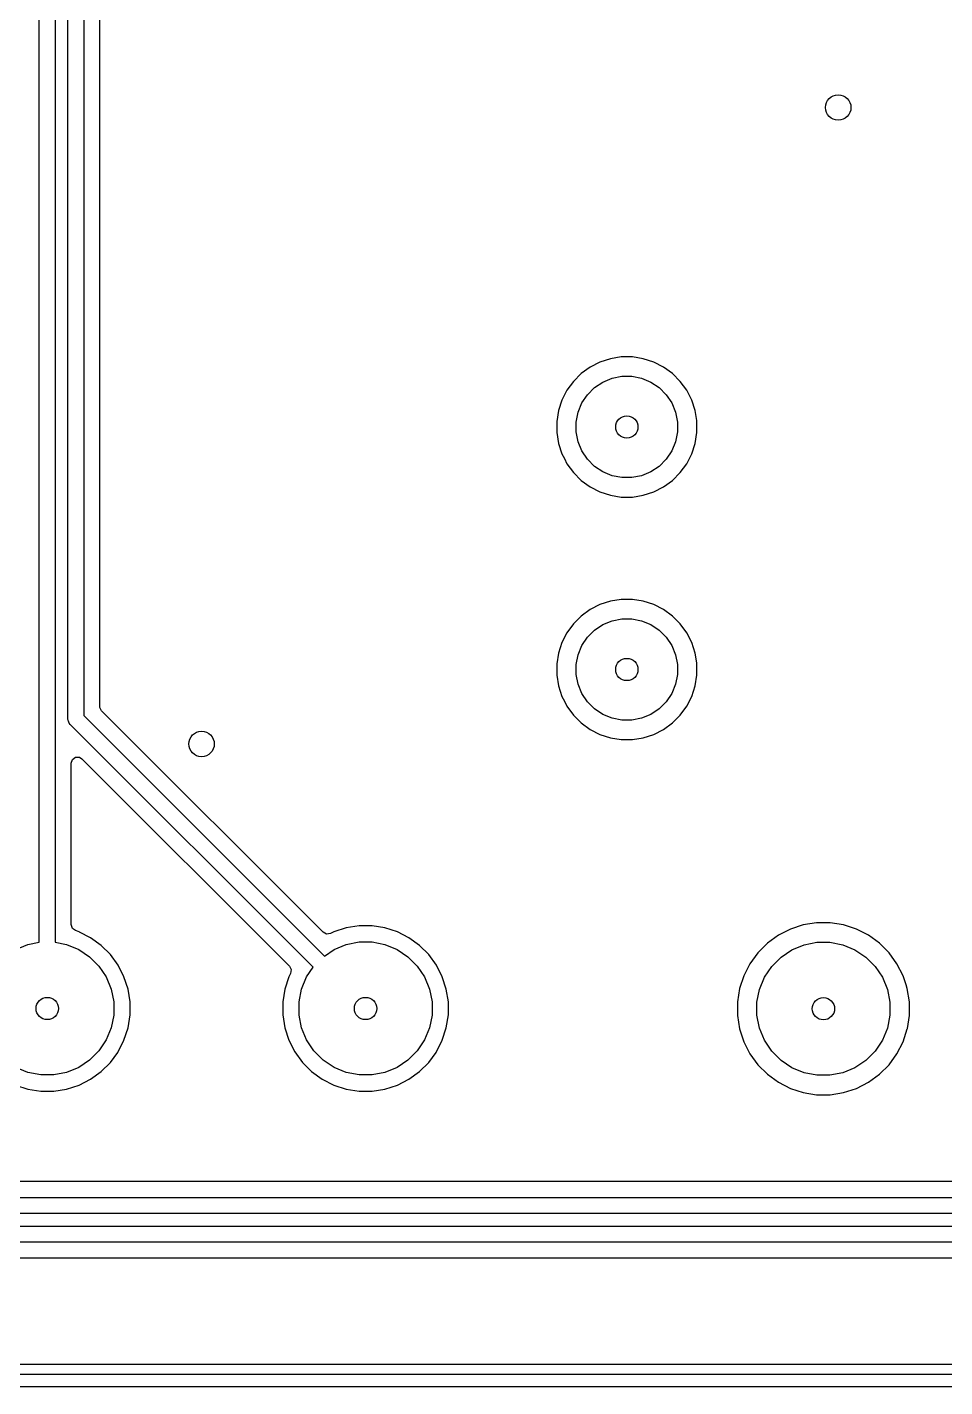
# Model space of a CAD drawing. Extents: x 0 to 130, y -140 to 0.
# Drawn here: x 64.76 to 79.17, y -140.1 to -118.74 of the extents above; entities that cross this region are included whole.
import ezdxf

# ---------------------------------------------------------------- set-up
doc = ezdxf.new("R2010")
doc.units = 0
doc.layers.add('BLACK', color=7, linetype='CONTINUOUS')

msp = doc.modelspace()

# ---------------------------------------------------------------- linework, layer by layer
at = {"layer": 'BLACK', "linetype": 'CONTINUOUS'}
for p, q in [((65.651, -107.857), (65.651, -129.554223)), ((65.9015, -123.663385), (65.9015, -107.807564)), ((65.401, -129.606), (65.401, -107.908776)), ((64.951, -133.115448), (64.951, -110.379776)), ((65.201, -110.328), (65.201, -133.115448)), ((65.9015, -124.933385), (65.9015, -123.663385)), ((73.603214, -124.078766), (73.463073, -124.180585)), ((73.757558, -124.000125), (73.603214, -124.078766)), ((73.757561, -124.000123), (73.757558, -124.000125)), ((73.922293, -123.946598), (73.757561, -124.000123)), ((73.922297, -123.946597), (73.922293, -123.946598)), ((74.093386, -123.9195), (73.922297, -123.946597)), ((74.093389, -123.9195), (74.093386, -123.9195)), ((74.266611, -123.9195), (74.093389, -123.9195)), ((74.266614, -123.9195), (74.266611, -123.9195)), ((74.437702, -123.946597), (74.266614, -123.9195)), ((74.437706, -123.946598), (74.437702, -123.946597)), ((74.602438, -124.000123), (74.437706, -123.946598)), ((74.602441, -124.000125), (74.602438, -124.000123)), ((74.756785, -124.078766), (74.602441, -124.000125)), ((74.756787, -124.078767), (74.756785, -124.078766)), ((74.756788, -124.078768), (74.756787, -124.078767)), ((74.896928, -124.180586), (74.756788, -124.078768)), ((73.340585, -124.303073), (73.238766, -124.443214)), ((73.463073, -124.180585), (73.340585, -124.303073)), ((73.672485, -124.401592), (73.802883, -124.314463)), ((73.802883, -124.314463), (73.947772, -124.254448)), ((73.947772, -124.254448), (74.101586, -124.223852)), ((74.101586, -124.223852), (74.258414, -124.223852)), ((74.258414, -124.223852), (74.412228, -124.254448)), ((74.412228, -124.254448), (74.557117, -124.314463)), ((74.557117, -124.314463), (74.687515, -124.401592)), ((75.019414, -124.303072), (74.896928, -124.180586)), ((75.121232, -124.443212), (75.019414, -124.303072)), ((73.238766, -124.443214), (73.160125, -124.597558)), ((73.474463, -124.642883), (73.561592, -124.512485)), ((73.561592, -124.512485), (73.672485, -124.401592)), ((74.687515, -124.401592), (74.798408, -124.512485)), ((74.798408, -124.512485), (74.885537, -124.642883)), ((75.199873, -124.597555), (75.121232, -124.443212)), ((73.160123, -124.597561), (73.106598, -124.762293)), ((73.160125, -124.597558), (73.160123, -124.597561)), ((73.414448, -124.787772), (73.474463, -124.642883)), ((74.885537, -124.642883), (74.945552, -124.787772)), ((75.199873, -124.597557), (75.199873, -124.597555)), ((75.199874, -124.597558), (75.199873, -124.597557)), ((75.199876, -124.597561), (75.199874, -124.597558)), ((75.253401, -124.762293), (75.199876, -124.597561)), ((65.9015, -128.743385), (65.9015, -124.933385)), ((73.106597, -124.762297), (73.0795, -124.933385)), ((73.0795, -124.933385), (73.0795, -125.106614)), ((73.106598, -124.762293), (73.106597, -124.762297)), ((73.383852, -124.941586), (73.414448, -124.787772)), ((73.383852, -125.098414), (73.383852, -124.941586)), ((74.945552, -124.787772), (74.976148, -124.941586)), ((74.976148, -124.941586), (74.976148, -125.098414)), ((75.253402, -124.762298), (75.253401, -124.762293)), ((75.277831, -124.916532), (75.253402, -124.762298)), ((75.279513, -124.927152), (75.277831, -124.916532)), ((75.279513, -124.927154), (75.279513, -124.927152)), ((75.2805, -124.933387), (75.279513, -124.927154)), ((75.2805, -125.106614), (75.2805, -124.933387)), ((73.0795, -125.106614), (73.106597, -125.277702)), ((73.414448, -125.252228), (73.383852, -125.098414)), ((74.976148, -125.098414), (74.945552, -125.252228)), ((75.253402, -125.277702), (75.2805, -125.106614)), ((73.106597, -125.277702), (73.106598, -125.277706)), ((73.106598, -125.277706), (73.160123, -125.442438)), ((73.474463, -125.397117), (73.414448, -125.252228)), ((74.945552, -125.252228), (74.885537, -125.397117)), ((75.199876, -125.442438), (75.253401, -125.277706)), ((75.253401, -125.277706), (75.253402, -125.277702)), ((73.160123, -125.442438), (73.160125, -125.442441)), ((73.160125, -125.442441), (73.198418, -125.517597)), ((73.198418, -125.517597), (73.238768, -125.596788)), ((73.238768, -125.596788), (73.340586, -125.736928)), ((73.561592, -125.527515), (73.474463, -125.397117)), ((73.672485, -125.638408), (73.561592, -125.527515)), ((74.798408, -125.527515), (74.687515, -125.638408)), ((74.885537, -125.397117), (74.798408, -125.527515)), ((75.019414, -125.736928), (75.121232, -125.596788)), ((75.121232, -125.596788), (75.199873, -125.442445)), ((75.199873, -125.442445), (75.199874, -125.44244)), ((75.199874, -125.44244), (75.199876, -125.442438)), ((73.340586, -125.736928), (73.463072, -125.859414)), ((73.802883, -125.725537), (73.672485, -125.638408)), ((73.947772, -125.785552), (73.802883, -125.725537)), ((74.101586, -125.816148), (73.947772, -125.785552)), ((74.258414, -125.816148), (74.101586, -125.816148)), ((74.412228, -125.785552), (74.258414, -125.816148)), ((74.557117, -125.725537), (74.412228, -125.785552)), ((74.687515, -125.638408), (74.557117, -125.725537)), ((74.896928, -125.859414), (75.019414, -125.736928)), ((73.463072, -125.859414), (73.603212, -125.961232)), ((73.603212, -125.961232), (73.757555, -126.039873)), ((74.602445, -126.039873), (74.756788, -125.961232)), ((74.756788, -125.961232), (74.896928, -125.859414)), ((73.757555, -126.039873), (73.757557, -126.039873)), ((73.757557, -126.039873), (73.757558, -126.039874)), ((73.757558, -126.039874), (73.757561, -126.039876)), ((73.757561, -126.039876), (73.922293, -126.093401)), ((73.922293, -126.093401), (73.922297, -126.093402)), ((73.922297, -126.093402), (74.093386, -126.1205)), ((74.093386, -126.1205), (74.093389, -126.1205)), ((74.093389, -126.1205), (74.266614, -126.1205)), ((74.266614, -126.1205), (74.437702, -126.093402)), ((74.437702, -126.093402), (74.437706, -126.093401)), ((74.437706, -126.093401), (74.602438, -126.039876)), ((74.602438, -126.039876), (74.60244, -126.039874)), ((74.60244, -126.039874), (74.602445, -126.039873)), ((74.093386, -127.7295), (73.922297, -127.756597)), ((74.093389, -127.7295), (74.093386, -127.7295)), ((74.266611, -127.7295), (74.093389, -127.7295)), ((74.266614, -127.7295), (74.266611, -127.7295)), ((74.437702, -127.756597), (74.266614, -127.7295)), ((73.603214, -127.888766), (73.463073, -127.990585)), ((73.757558, -127.810125), (73.603214, -127.888766)), ((73.757561, -127.810123), (73.757558, -127.810125)), ((73.922293, -127.756598), (73.757561, -127.810123)), ((73.922297, -127.756597), (73.922293, -127.756598)), ((74.437706, -127.756598), (74.437702, -127.756597)), ((74.602438, -127.810123), (74.437706, -127.756598)), ((74.602441, -127.810125), (74.602438, -127.810123)), ((74.756785, -127.888766), (74.602441, -127.810125)), ((74.756787, -127.888767), (74.756785, -127.888766)), ((74.756788, -127.888768), (74.756787, -127.888767)), ((74.896928, -127.990586), (74.756788, -127.888768)), ((73.340585, -128.113073), (73.238766, -128.253214)), ((73.463073, -127.990585), (73.340585, -128.113073)), ((73.672485, -128.211592), (73.802883, -128.124463)), ((73.802883, -128.124463), (73.947772, -128.064448)), ((73.947772, -128.064448), (74.101586, -128.033852)), ((74.101586, -128.033852), (74.258414, -128.033852)), ((74.258414, -128.033852), (74.412228, -128.064448)), ((74.412228, -128.064448), (74.557117, -128.124463)), ((74.557117, -128.124463), (74.687515, -128.211592)), ((75.019414, -128.113072), (74.896928, -127.990586)), ((75.121232, -128.253212), (75.019414, -128.113072)), ((73.238766, -128.253214), (73.160125, -128.407558)), ((73.474463, -128.452883), (73.561592, -128.322485)), ((73.561592, -128.322485), (73.672485, -128.211592)), ((74.687515, -128.211592), (74.798408, -128.322485)), ((74.798408, -128.322485), (74.885537, -128.452883)), ((75.199873, -128.407555), (75.121232, -128.253212)), ((73.106597, -128.572297), (73.0795, -128.743385)), ((73.106598, -128.572293), (73.106597, -128.572297)), ((73.160123, -128.407561), (73.106598, -128.572293)), ((73.160125, -128.407558), (73.160123, -128.407561)), ((73.414448, -128.597772), (73.474463, -128.452883)), ((74.885537, -128.452883), (74.945552, -128.597772)), ((75.199873, -128.407557), (75.199873, -128.407555)), ((75.199874, -128.407558), (75.199873, -128.407557)), ((75.199876, -128.407561), (75.199874, -128.407558)), ((75.253401, -128.572293), (75.199876, -128.407561)), ((75.253402, -128.572298), (75.253401, -128.572293)), ((75.277831, -128.726532), (75.253402, -128.572298)), ((65.9015, -129.409454), (65.9015, -128.743385)), ((73.0795, -128.743385), (73.0795, -128.916614)), ((73.383852, -128.751586), (73.414448, -128.597772)), ((73.383852, -128.908414), (73.383852, -128.751586)), ((74.945552, -128.597772), (74.976148, -128.751586)), ((74.976148, -128.751586), (74.976148, -128.908414)), ((75.279513, -128.737152), (75.277831, -128.726532)), ((75.279513, -128.737154), (75.279513, -128.737152)), ((75.2805, -128.743387), (75.279513, -128.737154)), ((75.2805, -128.916614), (75.2805, -128.743387)), ((73.0795, -128.916614), (73.106597, -129.087702)), ((73.414448, -129.062228), (73.383852, -128.908414)), ((74.976148, -128.908414), (74.945552, -129.062228)), ((75.253402, -129.087702), (75.2805, -128.916614)), ((73.106597, -129.087702), (73.106598, -129.087706)), ((73.106598, -129.087706), (73.160123, -129.252438)), ((73.474463, -129.207117), (73.414448, -129.062228)), ((73.561592, -129.337515), (73.474463, -129.207117)), ((74.885537, -129.207117), (74.798408, -129.337515)), ((74.945552, -129.062228), (74.885537, -129.207117)), ((75.199876, -129.252438), (75.253401, -129.087706)), ((75.253401, -129.087706), (75.253402, -129.087702)), ((65.902719, -129.424941), (65.9015, -129.409454)), ((65.930496, -129.479458), (65.902719, -129.424941)), ((73.160123, -129.252438), (73.160125, -129.252441)), ((73.160125, -129.252441), (73.198418, -129.327597)), ((73.198418, -129.327597), (73.238768, -129.406788)), ((73.238768, -129.406788), (73.340586, -129.546928)), ((73.672485, -129.448408), (73.561592, -129.337515)), ((73.802883, -129.535537), (73.672485, -129.448408)), ((74.687515, -129.448408), (74.557117, -129.535537)), ((74.798408, -129.337515), (74.687515, -129.448408)), ((75.019414, -129.546928), (75.121232, -129.406788)), ((75.121232, -129.406788), (75.199873, -129.252445)), ((75.199873, -129.252445), (75.199874, -129.25244)), ((75.199874, -129.25244), (75.199876, -129.252438)), ((65.403402, -129.630386), (65.401, -129.606)), ((65.403402, -129.630387), (65.403402, -129.630386)), ((65.408868, -129.643584), (65.403402, -129.630387)), ((65.422066, -129.675446), (65.408868, -129.643584)), ((65.651, -129.554223), (69.428607, -133.33183)), ((69.410013, -132.958976), (65.930496, -129.479458)), ((73.340586, -129.546928), (73.463072, -129.669414)), ((73.947772, -129.595552), (73.802883, -129.535537)), ((74.101586, -129.626148), (73.947772, -129.595552)), ((74.258414, -129.626148), (74.101586, -129.626148)), ((74.412228, -129.595552), (74.258414, -129.626148)), ((74.557117, -129.535537), (74.412228, -129.595552)), ((74.896928, -129.669414), (75.019414, -129.546928)), ((65.422071, -129.675451), (65.422066, -129.675446)), ((65.437612, -129.694388), (65.422071, -129.675451)), ((69.25183, -133.508607), (65.437612, -129.694388)), ((73.463072, -129.669414), (73.603212, -129.771232)), ((73.603212, -129.771232), (73.757555, -129.849873)), ((73.757555, -129.849873), (73.757557, -129.849873)), ((73.757557, -129.849873), (73.757558, -129.849874)), ((73.757558, -129.849874), (73.757561, -129.849876)), ((73.757561, -129.849876), (73.922293, -129.903401)), ((74.437706, -129.903401), (74.602438, -129.849876)), ((74.602438, -129.849876), (74.60244, -129.849874)), ((74.60244, -129.849874), (74.602445, -129.849873)), ((74.602445, -129.849873), (74.756788, -129.771232)), ((74.756788, -129.771232), (74.896928, -129.669414)), ((73.922293, -129.903401), (73.922297, -129.903402)), ((73.922297, -129.903402), (74.093386, -129.9305)), ((74.093386, -129.9305), (74.093389, -129.9305)), ((74.093389, -129.9305), (74.266614, -129.9305)), ((74.266614, -129.9305), (74.437702, -129.903402)), ((74.437702, -129.903402), (74.437706, -129.903401)), ((65.4515, -130.301545), (65.470407, -130.243354)), ((65.4515, -132.838652), (65.4515, -130.301545)), ((65.470407, -130.243354), (65.519907, -130.20739)), ((65.519907, -130.20739), (65.581093, -130.20739)), ((65.581093, -130.20739), (65.620504, -130.231541)), ((65.620504, -130.231541), (68.878976, -133.490013)), ((65.470406, -132.896841), (65.4515, -132.838652)), ((69.973645, -132.8555), (69.77147, -132.887521)), ((69.973648, -132.8555), (69.973645, -132.8555)), ((70.178352, -132.8555), (69.973648, -132.8555)), ((70.178355, -132.8555), (70.178352, -132.8555)), ((70.380529, -132.887521), (70.178355, -132.8555)), ((76.951761, -132.842752), (76.749587, -132.908443)), ((77.16171, -132.8095), (76.951761, -132.842752)), ((77.161713, -132.8095), (77.16171, -132.8095)), ((77.374287, -132.8095), (77.161713, -132.8095)), ((77.37429, -132.8095), (77.374287, -132.8095)), ((77.584238, -132.842752), (77.37429, -132.8095)), ((77.786412, -132.908443), (77.584238, -132.842752)), ((65.519906, -132.932806), (65.470406, -132.896841)), ((65.575215, -132.950778), (65.519906, -132.932806)), ((65.575218, -132.950779), (65.575215, -132.950778)), ((65.575219, -132.95078), (65.575218, -132.950779)), ((65.583069, -132.95478), (65.575219, -132.95078)), ((65.757609, -133.043712), (65.583069, -132.95478)), ((65.757613, -133.043714), (65.757609, -133.043712)), ((65.923213, -133.164029), (65.757613, -133.043714)), ((69.464528, -132.986753), (69.410013, -132.958976)), ((69.524961, -132.977182), (69.464528, -132.986753)), ((69.576777, -132.950781), (69.524961, -132.977182)), ((69.77147, -132.887521), (69.576777, -132.950781)), ((70.575219, -132.95078), (70.380529, -132.887521)), ((70.757609, -133.043712), (70.575219, -132.95078)), ((70.757613, -133.043714), (70.757609, -133.043712)), ((70.923213, -133.164029), (70.757613, -133.043714)), ((76.56018, -133.00495), (76.388213, -133.129891)), ((76.560184, -133.004948), (76.56018, -133.00495)), ((76.749587, -132.908443), (76.560184, -133.004948)), ((77.975815, -133.004948), (77.786412, -132.908443)), ((77.975819, -133.00495), (77.975815, -133.004948)), ((78.147786, -133.129891), (77.975819, -133.00495)), ((64.581033, -133.229983), (64.771201, -133.151213)), ((64.771201, -133.151213), (64.951, -133.115448)), ((65.201, -133.115448), (65.380799, -133.151213)), ((65.380799, -133.151213), (65.570967, -133.229983)), ((65.570967, -133.229983), (65.742113, -133.344339)), ((65.923215, -133.164031), (65.923213, -133.164029)), ((65.923219, -133.164034), (65.923215, -133.164031)), ((66.067966, -133.308781), (65.923219, -133.164034)), ((69.428607, -133.33183), (69.581033, -133.229983)), ((69.581033, -133.229983), (69.771201, -133.151213)), ((69.771201, -133.151213), (69.973082, -133.111056)), ((69.973082, -133.111056), (70.178918, -133.111056)), ((70.178918, -133.111056), (70.380799, -133.151213)), ((70.380799, -133.151213), (70.570967, -133.229983)), ((70.570967, -133.229983), (70.742113, -133.344339)), ((70.923215, -133.164031), (70.923213, -133.164029)), ((70.923219, -133.164034), (70.923215, -133.164031)), ((71.067966, -133.308781), (70.923219, -133.164034)), ((76.237891, -133.280213), (76.11295, -133.45218)), ((76.388213, -133.129891), (76.237891, -133.280213)), ((76.601887, -133.348339), (76.773033, -133.233983)), ((76.773033, -133.233983), (76.963201, -133.155213)), ((76.963201, -133.155213), (77.165082, -133.115056)), ((77.165082, -133.115056), (77.370918, -133.115056)), ((77.370918, -133.115056), (77.572799, -133.155213)), ((77.572799, -133.155213), (77.762967, -133.233983)), ((77.762967, -133.233983), (77.934113, -133.348339)), ((78.147788, -133.129893), (78.147786, -133.129891)), ((78.147792, -133.129896), (78.147788, -133.129893)), ((78.298104, -133.280208), (78.147792, -133.129896)), ((78.298106, -133.280211), (78.298104, -133.280208)), ((78.298108, -133.280213), (78.298106, -133.280211)), ((78.423049, -133.45218), (78.298108, -133.280213)), ((65.742113, -133.344339), (65.887661, -133.489887)), ((65.887661, -133.489887), (66.002017, -133.661033)), ((66.067968, -133.308784), (66.067966, -133.308781)), ((66.06797, -133.308786), (66.067968, -133.308784)), ((66.188285, -133.474386), (66.06797, -133.308786)), ((66.188287, -133.47439), (66.188285, -133.474386)), ((66.28122, -133.656781), (66.188287, -133.47439)), ((68.878976, -133.490013), (68.906753, -133.54453)), ((69.149983, -133.661033), (69.25183, -133.508607)), ((70.742113, -133.344339), (70.887661, -133.489887)), ((70.887661, -133.489887), (71.002017, -133.661033)), ((71.067968, -133.308784), (71.067966, -133.308781)), ((71.06797, -133.308786), (71.067968, -133.308784)), ((71.188285, -133.474386), (71.06797, -133.308786)), ((71.188287, -133.47439), (71.188285, -133.474386)), ((71.28122, -133.656781), (71.188287, -133.47439)), ((76.112948, -133.452184), (76.016443, -133.641587)), ((76.11295, -133.45218), (76.112948, -133.452184)), ((76.341983, -133.665033), (76.456339, -133.493887)), ((76.456339, -133.493887), (76.601887, -133.348339)), ((77.934113, -133.348339), (78.079661, -133.493887)), ((78.079661, -133.493887), (78.194017, -133.665033)), ((78.423051, -133.452184), (78.423049, -133.45218)), ((78.519557, -133.641588), (78.423051, -133.452184)), ((66.002017, -133.661033), (66.080787, -133.851201)), ((66.344477, -133.851466), (66.28122, -133.656781)), ((68.870781, -133.656777), (68.807521, -133.85147)), ((68.897182, -133.604961), (68.870781, -133.656777)), ((68.906753, -133.54453), (68.897182, -133.604961)), ((69.071213, -133.851201), (69.149983, -133.661033)), ((71.002017, -133.661033), (71.080787, -133.851201)), ((71.344477, -133.851466), (71.28122, -133.656781)), ((76.016443, -133.641587), (75.950752, -133.843761)), ((76.263213, -133.855201), (76.341983, -133.665033)), ((78.194017, -133.665033), (78.272787, -133.855201)), ((78.565357, -133.782546), (78.519557, -133.641588)), ((66.080787, -133.851201), (66.120944, -134.053082)), ((66.344478, -133.85147), (66.344477, -133.851466)), ((66.3765, -134.053644), (66.344478, -133.85147)), ((68.807521, -133.85147), (68.7755, -134.053644)), ((69.031056, -134.053082), (69.071213, -133.851201)), ((71.080787, -133.851201), (71.120944, -134.053082)), ((71.344478, -133.85147), (71.344477, -133.851466)), ((71.3765, -134.053644), (71.344478, -133.85147)), ((75.950752, -133.843761), (75.9175, -134.053709)), ((76.223056, -134.057082), (76.263213, -133.855201)), ((78.272787, -133.855201), (78.312944, -134.057082)), ((78.585247, -133.843761), (78.565357, -133.782546)), ((78.6185, -134.053709), (78.585247, -133.843761)), ((66.120944, -134.053082), (66.120944, -134.258918)), ((66.3765, -134.258355), (66.3765, -134.053644)), ((68.7755, -134.053644), (68.7755, -134.258355)), ((69.031056, -134.258918), (69.031056, -134.053082)), ((71.120944, -134.053082), (71.120944, -134.258918)), ((71.3765, -134.053709), (71.3765, -134.053644)), ((71.3765, -134.258355), (71.3765, -134.053709)), ((75.9175, -134.053709), (75.9175, -134.26629)), ((76.223056, -134.262918), (76.223056, -134.057082)), ((78.312944, -134.057082), (78.312944, -134.262918)), ((78.6185, -134.057644), (78.6185, -134.053709)), ((78.6185, -134.26629), (78.6185, -134.057644)), ((66.120944, -134.258918), (66.080787, -134.460799)), ((66.344478, -134.460529), (66.3765, -134.258355)), ((68.7755, -134.258355), (68.807521, -134.460529)), ((69.071213, -134.460799), (69.031056, -134.258918)), ((71.120944, -134.258918), (71.080787, -134.460799)), ((71.344478, -134.460529), (71.3765, -134.258355)), ((75.9175, -134.26629), (75.950752, -134.476238)), ((76.263213, -134.464799), (76.223056, -134.262918)), ((78.312944, -134.262918), (78.272787, -134.464799)), ((78.586468, -134.468529), (78.6185, -134.26629)), ((66.080787, -134.460799), (66.002017, -134.650967)), ((66.28122, -134.655219), (66.344477, -134.460534)), ((66.344477, -134.460534), (66.344478, -134.460529)), ((68.807521, -134.460529), (68.87078, -134.655219)), ((69.149983, -134.650967), (69.071213, -134.460799)), ((71.080787, -134.460799), (71.002017, -134.650967)), ((71.28122, -134.655219), (71.344477, -134.460534)), ((71.344477, -134.460534), (71.344478, -134.460529)), ((75.950752, -134.476238), (76.016443, -134.678412)), ((76.341983, -134.654967), (76.263213, -134.464799)), ((78.272787, -134.464799), (78.194017, -134.654967)), ((78.519557, -134.678412), (78.585246, -134.476243)), ((78.585246, -134.476243), (78.586468, -134.468529)), ((66.002017, -134.650967), (65.887661, -134.822113)), ((66.188287, -134.83761), (66.28122, -134.655219)), ((68.87078, -134.655219), (68.963712, -134.837609)), ((69.264339, -134.822113), (69.149983, -134.650967)), ((71.002017, -134.650967), (70.887661, -134.822113)), ((71.188287, -134.83761), (71.28122, -134.655219)), ((76.016443, -134.678412), (76.112948, -134.867815)), ((76.456339, -134.826113), (76.341983, -134.654967)), ((78.194017, -134.654967), (78.079661, -134.826113)), ((78.423051, -134.867816), (78.519557, -134.678412)), ((65.742113, -134.967661), (65.570967, -135.082017)), ((65.887661, -134.822113), (65.742113, -134.967661)), ((65.923219, -135.147966), (66.067966, -135.003219)), ((66.067966, -135.003219), (66.182475, -134.84561)), ((66.182475, -134.84561), (66.188285, -134.837613)), ((66.188285, -134.837613), (66.188287, -134.83761)), ((68.963712, -134.837609), (68.963714, -134.837613)), ((68.963714, -134.837613), (69.084029, -135.003213)), ((69.084029, -135.003213), (69.084031, -135.003215)), ((69.084031, -135.003215), (69.084034, -135.003219)), ((69.084034, -135.003219), (69.228781, -135.147966)), ((69.409887, -134.967661), (69.264339, -134.822113)), ((69.581033, -135.082017), (69.409887, -134.967661)), ((70.742113, -134.967661), (70.570967, -135.082017)), ((70.887661, -134.822113), (70.742113, -134.967661)), ((70.923219, -135.147966), (71.067966, -135.003219)), ((71.067966, -135.003219), (71.182475, -134.84561)), ((71.182475, -134.84561), (71.188285, -134.837613)), ((71.188285, -134.837613), (71.188287, -134.83761)), ((76.112948, -134.867815), (76.11295, -134.867819)), ((76.11295, -134.867819), (76.237891, -135.039786)), ((76.601887, -134.971661), (76.456339, -134.826113)), ((76.773033, -135.086017), (76.601887, -134.971661)), ((77.934113, -134.971661), (77.762967, -135.086017)), ((78.079661, -134.826113), (77.934113, -134.971661)), ((78.298104, -135.039792), (78.423051, -134.867816)), ((64.771201, -135.160787), (64.581033, -135.082017)), ((64.973082, -135.200944), (64.771201, -135.160787)), ((65.178918, -135.200944), (64.973082, -135.200944)), ((65.380799, -135.160787), (65.178918, -135.200944)), ((65.570967, -135.082017), (65.380799, -135.160787)), ((65.75761, -135.268287), (65.923219, -135.147966)), ((69.228781, -135.147966), (69.228784, -135.147968)), ((69.228784, -135.147968), (69.228786, -135.14797)), ((69.228786, -135.14797), (69.394386, -135.268285)), ((69.771201, -135.160787), (69.581033, -135.082017)), ((69.973082, -135.200944), (69.771201, -135.160787)), ((70.178918, -135.200944), (69.973082, -135.200944)), ((70.380799, -135.160787), (70.178918, -135.200944)), ((70.570967, -135.082017), (70.380799, -135.160787)), ((70.75761, -135.268287), (70.923219, -135.147966)), ((76.237891, -135.039786), (76.237893, -135.039788)), ((76.237893, -135.039788), (76.237896, -135.039792)), ((76.237896, -135.039792), (76.388208, -135.190104)), ((76.388208, -135.190104), (76.388211, -135.190106)), ((76.388211, -135.190106), (76.388213, -135.190108)), ((76.388213, -135.190108), (76.56018, -135.315049)), ((76.963201, -135.164787), (76.773033, -135.086017)), ((77.165082, -135.204944), (76.963201, -135.164787)), ((77.370918, -135.204944), (77.165082, -135.204944)), ((77.572799, -135.164787), (77.370918, -135.204944)), ((77.762967, -135.086017), (77.572799, -135.164787)), ((77.975816, -135.315051), (78.147792, -135.190104)), ((78.147792, -135.190104), (78.298104, -135.039792)), ((64.576781, -135.36122), (64.771466, -135.424477)), ((64.771466, -135.424477), (64.771467, -135.424477)), ((64.771467, -135.424477), (64.77147, -135.424478)), ((64.77147, -135.424478), (64.973645, -135.4565)), ((65.178355, -135.4565), (65.380529, -135.424478)), ((65.380529, -135.424478), (65.38053, -135.424477)), ((65.38053, -135.424477), (65.380534, -135.424477)), ((65.380534, -135.424477), (65.575219, -135.36122)), ((65.575219, -135.36122), (65.75761, -135.268287)), ((69.394386, -135.268285), (69.39439, -135.268287)), ((69.39439, -135.268287), (69.576781, -135.36122)), ((69.576781, -135.36122), (69.771466, -135.424477)), ((69.771466, -135.424477), (69.771467, -135.424477)), ((69.771467, -135.424477), (69.77147, -135.424478)), ((69.77147, -135.424478), (69.973645, -135.4565)), ((70.178355, -135.4565), (70.380529, -135.424478)), ((70.380529, -135.424478), (70.38053, -135.424477)), ((70.38053, -135.424477), (70.380534, -135.424477)), ((70.380534, -135.424477), (70.575219, -135.36122)), ((70.575219, -135.36122), (70.75761, -135.268287)), ((76.56018, -135.315049), (76.560184, -135.315051)), ((76.560184, -135.315051), (76.749588, -135.411557)), ((76.749588, -135.411557), (76.951757, -135.477246)), ((77.584243, -135.477246), (77.786412, -135.411557)), ((77.786412, -135.411557), (77.975816, -135.315051)), ((64.973645, -135.4565), (64.973648, -135.4565)), ((64.973648, -135.4565), (65.178355, -135.4565)), ((69.973645, -135.4565), (69.973648, -135.4565)), ((69.973648, -135.4565), (70.178355, -135.4565)), ((76.951757, -135.477246), (76.951758, -135.477246)), ((76.951758, -135.477246), (76.951761, -135.477247)), ((76.951761, -135.477247), (77.16171, -135.5105)), ((77.16171, -135.5105), (77.161713, -135.5105)), ((77.161713, -135.5105), (77.37429, -135.5105)), ((77.37429, -135.5105), (77.584238, -135.477247)), ((77.584238, -135.477247), (77.584239, -135.477246)), ((77.584239, -135.477246), (77.584243, -135.477246)), ((97.729059, -136.8745), (52.573337, -136.8745)), ((52.428569, -137.125), (97.873828, -137.125)), ((97.925604, -137.375), (52.376792, -137.375)), ((52.242173, -137.575), (98.060224, -137.575)), ((98.112, -137.825), (52.190396, -137.825)), ((52.140962, -138.0755), (98.161436, -138.0755)), ((0.1, -139.9), (129.9, -139.9)), ((129.6505, -139.7495), (0.3495, -139.7495)), ((130, -140.1), (0, -140.1))]:
    msp.add_line(p, q, dxfattribs=at)
at = {"layer": 'BLACK'}
for centre, radius in [((77.5, -120), 0.2), ((74.18, -125.02), 0.175), ((74.18, -125.02), 0.175), ((74.18, -128.83), 0.175), ((74.18, -128.83), 0.175), ((67.5, -130), 0.2), ((65.076, -134.156), 0.175), ((65.076, -134.156), 0.175), ((70.076, -134.156), 0.175), ((70.076, -134.156), 0.175), ((77.268, -134.16), 0.175), ((77.268, -134.16), 0.175)]:
    msp.add_circle(centre, radius, dxfattribs=at)
at = {"layer": 'WHITE'}
for centre in [(74.18, -125.02), (74.18, -128.83), (65.076, -134.156), (70.076, -134.156), (77.268, -134.16)]:
    msp.add_circle(centre, 0.175, dxfattribs=at)

doc.saveas('drawing.dxf')
